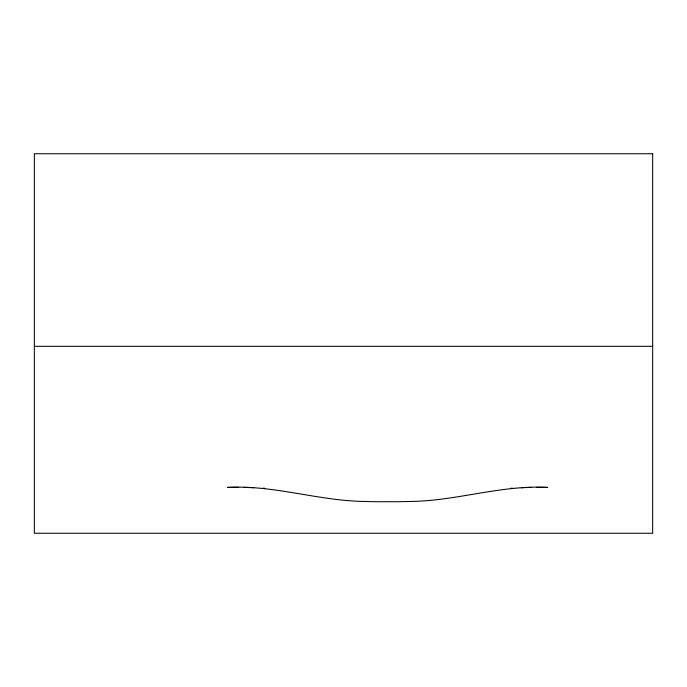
<?xml version="1.0" encoding="UTF-8"?>
<svg xmlns="http://www.w3.org/2000/svg" width="687" height="687" viewBox="0 0 687 687"><rect width="100%" height="100%" fill="white"/><g stroke="black" fill="none" stroke-linecap="round" stroke-linejoin="round"><path stroke-width="1.03" d="M34.35 346.308L652.65 346.308M238.647 487.358A118.945 30.786 0 0 0 227.457 487.418C274.207 484.79 318.948 501.089 365.441 501.467A130.023 33.654 0 0 0 387.623 501.69A130.023 33.654 0 0 0 409.804 501.467C456.297 501.089 501.038 484.79 547.788 487.418A118.945 30.786 0 0 0 536.607 487.358M243.722 487.427A118.945 30.786 0 0 1 253.829 487.718M262.812 488.174A118.945 30.786 0 0 1 264.787 488.302M510.458 488.302A118.945 30.786 0 0 1 512.433 488.174M521.416 487.718A118.945 30.786 0 0 1 531.523 487.427M652.65 153.742L34.35 153.742L34.35 533.258L652.65 533.258L652.65 153.742"/></g></svg>
